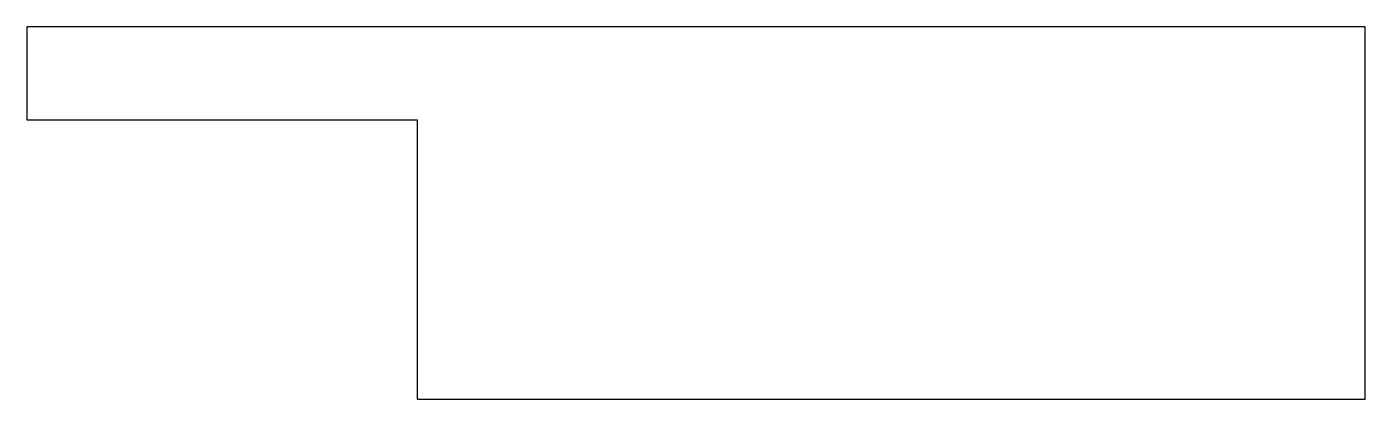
# Model space of a CAD drawing. Header units: metres. Extents: x -0.6 to 6.6, y 0 to 2.
import ezdxf

# ---------------------------------------------------------------- set-up
doc = ezdxf.new("R2010")
doc.units = ezdxf.units.M

msp = doc.modelspace()

# ---------------------------------------------------------------- linework, layer by layer
at = {"layer": 'PAREDES'}
msp.add_lwpolyline([(-0.6, 1.5), (-0.5543, 1.5), (-0.5087, 1.5), (-0.463, 1.5), (-0.4174, 1.5), (-0.3717, 1.5), (-0.3261, 1.5), (-0.2804, 1.5), (-0.2348, 1.5), (-0.1891, 1.5), (-0.1435, 1.5), (-0.0978, 1.5), (-0.0522, 1.5), (-0.0065, 1.5), (0.0391, 1.5), (0.0848, 1.5), (0.1304, 1.5), (0.1761, 1.5), (0.2217, 1.5), (0.2674, 1.5), (0.313, 1.5), (0.3587, 1.5), (0.4043, 1.5), (0.45, 1.5), (0.4957, 1.5), (0.5413, 1.5), (0.587, 1.5), (0.6326, 1.5), (0.6783, 1.5), (0.7239, 1.5), (0.7696, 1.5), (0.8152, 1.5), (0.8609, 1.5), (0.9065, 1.5), (0.9522, 1.5), (0.9978, 1.5), (1.0435, 1.5), (1.0891, 1.5), (1.1348, 1.5), (1.1804, 1.5), (1.2261, 1.5), (1.2717, 1.5), (1.3174, 1.5), (1.363, 1.5), (1.4087, 1.5), (1.4543, 1.5), (1.5, 1.5), (1.5, 1.4545), (1.5, 1.4091), (1.5, 1.3636), (1.5, 1.3182), (1.5, 1.2727), (1.5, 1.2273), (1.5, 1.1818), (1.5, 1.1364), (1.5, 1.0909), (1.5, 1.0455), (1.5, 1), (1.5, 0.9545), (1.5, 0.9091), (1.5, 0.8636), (1.5, 0.8182), (1.5, 0.7727), (1.5, 0.7273), (1.5, 0.6818), (1.5, 0.6364), (1.5, 0.5909), (1.5, 0.5455), (1.5, 0.5), (1.5, 0.4545), (1.5, 0.4091), (1.5, 0.3636), (1.5, 0.3182), (1.5, 0.2727), (1.5, 0.2273), (1.5, 0.1818), (1.5, 0.1364), (1.5, 0.0909), (1.5, 0.0455), (1.5, 0), (1.5459, 0), (1.5919, 0), (1.6378, 0), (1.6838, 0), (1.7297, 0), (1.7757, 0), (1.8216, 0), (1.8676, 0), (1.9135, 0), (1.9595, 0), (2.0054, 0), (2.0514, 0), (2.0973, 0), (2.1432, 0), (2.1892, 0), (2.2351, 0), (2.2811, 0), (2.327, 0), (2.373, 0), (2.4189, 0), (2.4649, 0), (2.5108, 0), (2.5568, 0), (2.6027, 0), (2.6486, 0), (2.6946, 0), (2.7405, 0), (2.7865, 0), (2.8324, 0), (2.8784, 0), (2.9243, 0), (2.9703, 0), (3.0162, 0), (3.0622, 0), (3.1081, 0), (3.1541, 0), (3.2, 0), (3.2459, 0), (3.2919, 0), (3.3378, 0), (3.3838, 0), (3.4297, 0), (3.4757, 0), (3.5216, 0), (3.5676, 0), (3.6135, 0), (3.6595, 0), (3.7054, 0), (3.7514, 0), (3.7973, 0), (3.8432, 0), (3.8892, 0), (3.9351, 0), (3.9811, 0), (4.027, 0), (4.073, 0), (4.1189, 0), (4.1649, 0), (4.2108, 0), (4.2568, 0), (4.3027, 0), (4.3486, 0), (4.3946, 0), (4.4405, 0), (4.4865, 0), (4.5324, 0), (4.5784, 0), (4.6243, 0), (4.6703, 0), (4.7162, 0), (4.7622, 0), (4.8081, 0), (4.8541, 0), (4.9, 0), (4.9459, 0), (4.9919, 0), (5.0378, 0), (5.0838, 0), (5.1297, 0), (5.1757, 0), (5.2216, 0), (5.2676, 0), (5.3135, 0), (5.3595, 0), (5.4054, 0), (5.4514, 0), (5.4973, 0), (5.5432, 0), (5.5892, 0), (5.6351, 0), (5.6811, 0), (5.727, 0), (5.773, 0), (5.8189, 0), (5.8649, 0), (5.9108, 0), (5.9568, 0), (6.0027, 0), (6.0486, 0), (6.0946, 0), (6.1405, 0), (6.1865, 0), (6.2324, 0), (6.2784, 0), (6.3243, 0), (6.3703, 0), (6.4162, 0), (6.4622, 0), (6.5081, 0), (6.5541, 0), (6.6, 0), (6.6, 0.0465), (6.6, 0.093), (6.6, 0.1395), (6.6, 0.186), (6.6, 0.2326), (6.6, 0.2791), (6.6, 0.3256), (6.6, 0.3721), (6.6, 0.4186), (6.6, 0.4651), (6.6, 0.5116), (6.6, 0.5581), (6.6, 0.6047), (6.6, 0.6512), (6.6, 0.6977), (6.6, 0.7442), (6.6, 0.7907), (6.6, 0.8372), (6.6, 0.8837), (6.6, 0.9302), (6.6, 0.9767), (6.6, 1.0233), (6.6, 1.0698), (6.6, 1.1163), (6.6, 1.1628), (6.6, 1.2093), (6.6, 1.2558), (6.6, 1.3023), (6.6, 1.3488), (6.6, 1.3953), (6.6, 1.4419), (6.6, 1.4884), (6.6, 1.5349), (6.6, 1.5814), (6.6, 1.6279), (6.6, 1.6744), (6.6, 1.7209), (6.6, 1.7674), (6.6, 1.814), (6.6, 1.8605), (6.6, 1.907), (6.6, 1.9535), (6.6, 2), (6.5541, 2), (6.5083, 2), (6.4624, 2), (6.4166, 2), (6.3707, 2), (6.3248, 2), (6.279, 2), (6.2331, 2), (6.1873, 2), (6.1414, 2), (6.0955, 2), (6.0497, 2), (6.0038, 2), (5.958, 2), (5.9121, 2), (5.8662, 2), (5.8204, 2), (5.7745, 2), (5.7287, 2), (5.6828, 2), (5.6369, 2), (5.5911, 2), (5.5452, 2), (5.4994, 2), (5.4535, 2), (5.4076, 2), (5.3618, 2), (5.3159, 2), (5.2701, 2), (5.2242, 2), (5.1783, 2), (5.1325, 2), (5.0866, 2), (5.0408, 2), (4.9949, 2), (4.949, 2), (4.9032, 2), (4.8573, 2), (4.8115, 2), (4.7656, 2), (4.7197, 2), (4.6739, 2), (4.628, 2), (4.5822, 2), (4.5363, 2), (4.4904, 2), (4.4446, 2), (4.3987, 2), (4.3529, 2), (4.307, 2), (4.2611, 2), (4.2153, 2), (4.1694, 2), (4.1236, 2), (4.0777, 2), (4.0318, 2), (3.986, 2), (3.9401, 2), (3.8943, 2), (3.8484, 2), (3.8025, 2), (3.7567, 2), (3.7108, 2), (3.665, 2), (3.6191, 2), (3.5732, 2), (3.5274, 2), (3.4815, 2), (3.4357, 2), (3.3898, 2), (3.3439, 2), (3.2981, 2), (3.2522, 2), (3.2064, 2), (3.1605, 2), (3.1146, 2), (3.0688, 2), (3.0229, 2), (2.9771, 2), (2.9312, 2), (2.8854, 2), (2.8395, 2), (2.7936, 2), (2.7478, 2), (2.7019, 2), (2.6561, 2), (2.6102, 2), (2.5643, 2), (2.5185, 2), (2.4726, 2), (2.4268, 2), (2.3809, 2), (2.335, 2), (2.2892, 2), (2.2433, 2), (2.1975, 2), (2.1516, 2), (2.1057, 2), (2.0599, 2), (2.014, 2), (1.9682, 2), (1.9223, 2), (1.8764, 2), (1.8306, 2), (1.7847, 2), (1.7389, 2), (1.693, 2), (1.6471, 2), (1.6013, 2), (1.5554, 2), (1.5096, 2), (1.4637, 2), (1.4178, 2), (1.372, 2), (1.3261, 2), (1.2803, 2), (1.2344, 2), (1.1885, 2), (1.1427, 2), (1.0968, 2), (1.051, 2), (1.0051, 2), (0.9592, 2), (0.9134, 2), (0.8675, 2), (0.8217, 2), (0.7758, 2), (0.7299, 2), (0.6841, 2), (0.6382, 2), (0.5924, 2), (0.5465, 2), (0.5006, 2), (0.4548, 2), (0.4089, 2), (0.3631, 2), (0.3172, 2), (0.2713, 2), (0.2255, 2), (0.1796, 2), (0.1338, 2), (0.0879, 2), (0.042, 2), (-0.0038, 2), (-0.0497, 2), (-0.0955, 2), (-0.1414, 2), (-0.1873, 2), (-0.2331, 2), (-0.279, 2), (-0.3248, 2), (-0.3707, 2), (-0.4166, 2), (-0.4624, 2), (-0.5083, 2), (-0.5541, 2), (-0.6, 2), (-0.6, 1.9545), (-0.6, 1.9091), (-0.6, 1.8636), (-0.6, 1.8182), (-0.6, 1.7727), (-0.6, 1.7273), (-0.6, 1.6818), (-0.6, 1.6364), (-0.6, 1.5909), (-0.6, 1.5455)], close=True, dxfattribs=at)

doc.saveas('drawing.dxf')
